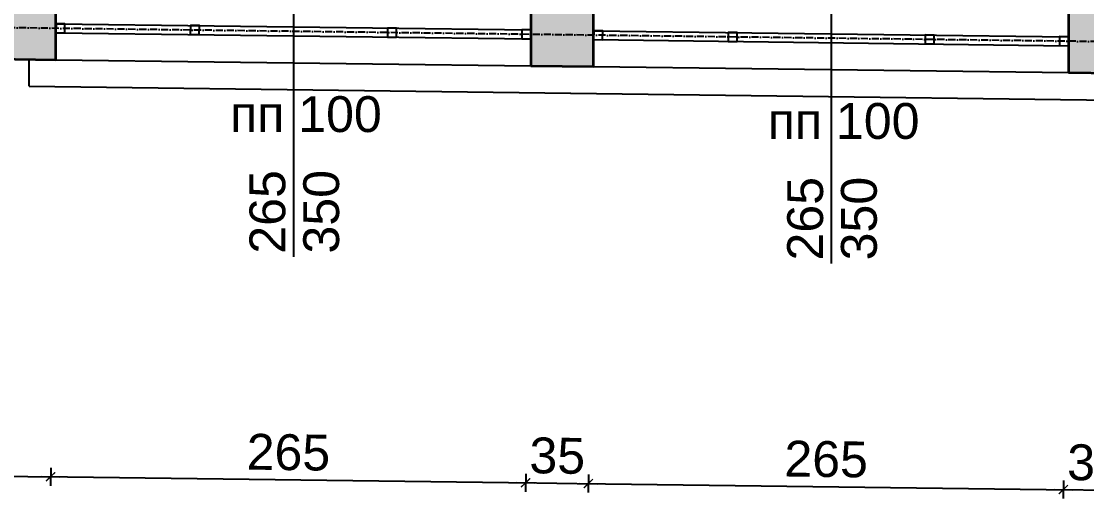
# Model space of a CAD drawing. Header units: inches. Extents: x -72385 to 39588, y -6525 to 66685.
# Drawn here: x -51987 to -51392, y 15038 to 15309 of the extents above; entities that cross this region are included whole.
import ezdxf

# ---------------------------------------------------------------- set-up
doc = ezdxf.new("R2010")
doc.units = ezdxf.units.IN
doc.header["$MEASUREMENT"] = 0
doc.linetypes.add('DashDot', pattern=[0.6, 0.4, -0.1, 0, -0.1])
for name, color, linetype, lineweight in [('Изгледни линии', 253, 'Continuous', 25), ('Надписи коти външни', 252, 'Continuous', 25), ('Надписи прозорци', 252, 'Continuous', 25), ('Оси', 252, 'DashDot', 25), ('Прозорци', 251, 'Continuous', 25), ('Разрезни линии', 7, 'Continuous', 35), ('Щрих стени', 254, 'Continuous', 25)]:
    doc.layers.add(name, color=color, linetype=linetype, lineweight=lineweight)
doc.styles.add('Arial Regular', font='arial.ttf')
doc.styles.get("Standard").update_dxf_attribs({"font": 'arial.ttf'})
doc.dimstyles.new('Annotative', dxfattribs={"dimscale": 0, "dimtxt": 20, "dimasz": 5, "dimexe": 5, "dimexo": 5, "dimgap": 5, "dimtad": 1, "dimdec": 0, "dimzin": 0, "dimdsep": 46, "dimtxsty": 'Standard', "dimblk": 'ARCHTICK', "dimcen": 5, "dimdle": 5, "dimadec": 0, "dimazin": 0, "dimtfac": 1, "dimtdec": 0, "dimtofl": 0, "dimtmove": 0, "dimatfit": 3, "dimldrblk": 'ARCHTICK', "dimfxl": 5, "dimfxlon": 1, "dimtolj": 1, "dimtzin": 0, "dimarcsym": 1})

# ---------------------------------------------------------------- blocks, each defined once
blk = doc.blocks.new('_ArchTick')
at = {"color": 0, "linetype": 'ByBlock', "const_width": 0.15}
blk.add_lwpolyline([(-0.5, -0.5), (0.5, 0.5)], dxfattribs=at)
blk = doc.blocks.new('*D5604')
at = {"layer": 'Defpoints', "color": 0, "ltscale": 50, "transparency": 16777216}
for p in [(-52317.34, 15292.34), (-51967.34, 15287.88), (-51970.3, 15055.4)]:
    blk.add_point(p, dxfattribs=at)
at = {"layer": 'Надписи коти външни', "color": 0, "lineweight": -2, "ltscale": 50, "transparency": 16777216}
for p, q in [((-52320.23, 15064.86), (-52320.36, 15054.86)), ((-52325.3, 15059.92), (-51965.3, 15055.34)), ((-51970.23, 15060.4), (-51970.36, 15050.4))]:
    blk.add_line(p, q, dxfattribs=at)
at = {"layer": 'Надписи коти външни', "color": 0, "lineweight": -2, "ltscale": 50, "transparency": 16777216, "xscale": 5, "yscale": 5, "zscale": 5}
for p, rotation in [((-52320.3, 15059.86), 179.2706286525474), ((-51970.3, 15055.4), 359.2706286525474)]:
    blk.add_blockref('_ArchTick', p, dxfattribs=dict(at, rotation=rotation))
at = {"layer": 'Надписи коти външни', "color": 0, "ltscale": 50, "transparency": 16777216, "insert": (-52145.1, 15072.85), "char_height": 20, "attachment_point": 5, "rotation": 359.27063}
blk.add_mtext('\\A1;350', dxfattribs=at)
blk = doc.blocks.new('*D5603')
at = {"layer": 'Defpoints', "color": 0, "ltscale": 50, "transparency": 16777216}
for p in [(-51967.34, 15287.88), (-51702.34, 15284.51), (-51705.3, 15052.03)]:
    blk.add_point(p, dxfattribs=at)
at = {"layer": 'Надписи коти външни', "color": 0, "lineweight": -2, "ltscale": 50, "transparency": 16777216}
for p, q in [((-51970.23, 15060.4), (-51970.36, 15050.4)), ((-51705.23, 15057.03), (-51705.36, 15047.03)), ((-51975.3, 15055.47), (-51700.3, 15051.97))]:
    blk.add_line(p, q, dxfattribs=at)
at = {"layer": 'Надписи коти външни', "color": 0, "lineweight": -2, "ltscale": 50, "transparency": 16777216, "xscale": 5, "yscale": 5, "zscale": 5}
for p, rotation in [((-51970.3, 15055.4), 179.2706286525478), ((-51705.3, 15052.03), 359.2706286525477)]:
    blk.add_blockref('_ArchTick', p, dxfattribs=dict(at, rotation=rotation))
at = {"layer": 'Надписи коти външни', "color": 0, "ltscale": 50, "transparency": 16777216, "insert": (-51837.6, 15068.93), "char_height": 20, "attachment_point": 5, "rotation": 359.27063}
blk.add_mtext('\\A1;265', dxfattribs=at)
blk = doc.blocks.new('*D5602')
at = {"layer": 'Defpoints', "color": 0, "ltscale": 50, "transparency": 16777216}
for p in [(-51702.34, 15284.51), (-51667.34, 15284.07), (-51670.3, 15051.58)]:
    blk.add_point(p, dxfattribs=at)
at = {"layer": 'Надписи коти външни', "color": 0, "lineweight": -2, "ltscale": 50, "transparency": 16777216}
for p, q in [((-51705.23, 15057.03), (-51705.36, 15047.03)), ((-51670.23, 15056.58), (-51670.36, 15046.59)), ((-51710.3, 15052.09), (-51665.3, 15051.52))]:
    blk.add_line(p, q, dxfattribs=at)
at = {"layer": 'Надписи коти външни', "color": 0, "lineweight": -2, "ltscale": 50, "transparency": 16777216, "xscale": 5, "yscale": 5, "zscale": 5}
for p, rotation in [((-51705.3, 15052.03), 179.2706286525463), ((-51670.3, 15051.58), 359.2706286525462)]:
    blk.add_blockref('_ArchTick', p, dxfattribs=dict(at, rotation=rotation))
at = {"layer": 'Надписи коти външни', "color": 0, "ltscale": 50, "transparency": 16777216, "insert": (-51687.6, 15067.02), "char_height": 20, "attachment_point": 5, "rotation": 359.27063}
blk.add_mtext('\\A1;35', dxfattribs=at)
blk = doc.blocks.new('*D5601')
at = {"layer": 'Defpoints', "color": 0, "ltscale": 50, "transparency": 16777216}
for p in [(-51667.34, 15284.07), (-51402.34, 15280.69), (-51405.3, 15048.21)]:
    blk.add_point(p, dxfattribs=at)
at = {"layer": 'Надписи коти външни', "color": 0, "lineweight": -2, "ltscale": 50, "transparency": 16777216}
for p, q in [((-51670.23, 15056.58), (-51670.36, 15046.59)), ((-51675.3, 15051.65), (-51400.3, 15048.15)), ((-51405.23, 15053.21), (-51405.36, 15043.21))]:
    blk.add_line(p, q, dxfattribs=at)
at = {"layer": 'Надписи коти външни', "color": 0, "lineweight": -2, "ltscale": 50, "transparency": 16777216, "xscale": 5, "yscale": 5, "zscale": 5}
for p, rotation in [((-51670.3, 15051.58), 179.2706286525471), ((-51405.3, 15048.21), 359.2706286525471)]:
    blk.add_blockref('_ArchTick', p, dxfattribs=dict(at, rotation=rotation))
at = {"layer": 'Надписи коти външни', "color": 0, "ltscale": 50, "transparency": 16777216, "insert": (-51537.6, 15065.11), "char_height": 20, "attachment_point": 5, "rotation": 359.27063}
blk.add_mtext('\\A1;265', dxfattribs=at)
blk = doc.blocks.new('*D5600')
at = {"layer": 'Defpoints', "color": 0, "ltscale": 50, "transparency": 16777216}
for p in [(-51402.34, 15280.69), (-51367.34, 15280.25), (-51370.3, 15047.77)]:
    blk.add_point(p, dxfattribs=at)
at = {"layer": 'Надписи коти външни', "color": 0, "lineweight": -2, "ltscale": 50, "transparency": 16777216}
for p, q in [((-51405.23, 15053.21), (-51405.36, 15043.21)), ((-51370.23, 15052.77), (-51370.36, 15042.77)), ((-51410.3, 15048.27), (-51365.3, 15047.7))]:
    blk.add_line(p, q, dxfattribs=at)
at = {"layer": 'Надписи коти външни', "color": 0, "lineweight": -2, "ltscale": 50, "transparency": 16777216, "xscale": 5, "yscale": 5, "zscale": 5}
for p, rotation in [((-51405.3, 15048.21), 179.270628652552), ((-51370.3, 15047.77), 359.270628652552)]:
    blk.add_blockref('_ArchTick', p, dxfattribs=dict(at, rotation=rotation))
at = {"layer": 'Надписи коти външни', "color": 0, "ltscale": 50, "transparency": 16777216, "insert": (-51387.6, 15063.21), "char_height": 20, "attachment_point": 5, "rotation": 359.27063}
blk.add_mtext('\\A1;35', dxfattribs=at)
blk = doc.blocks.new('*D5506')
at = {"layer": 'Defpoints', "color": 0, "ltscale": 50, "transparency": 16777216}
for p in [(-52317.34, 15292.34), (-40222.34, 15138.36), (-40226.57, 14805.89)]:
    blk.add_point(p, dxfattribs=at)
at = {"layer": 'Надписи коти външни', "color": 0, "lineweight": -2, "ltscale": 50, "transparency": 16777216}
for p, q in [((-52321.51, 14964.87), (-52321.63, 14954.87)), ((-52326.57, 14959.93), (-40221.57, 14805.83)), ((-40226.51, 14810.89), (-40226.63, 14800.89))]:
    blk.add_line(p, q, dxfattribs=at)
at = {"layer": 'Надписи коти външни', "color": 0, "lineweight": -2, "ltscale": 50, "transparency": 16777216, "xscale": 5, "yscale": 5, "zscale": 5}
for p, rotation in [((-52321.57, 14959.87), 179.2706286525472), ((-40226.57, 14805.89), 359.2706286525473)]:
    blk.add_blockref('_ArchTick', p, dxfattribs=dict(at, rotation=rotation))
at = {"layer": 'Надписи коти външни', "color": 0, "ltscale": 50, "transparency": 16777216, "insert": (-46273.88, 14898.09), "char_height": 20, "attachment_point": 5, "rotation": 359.27063}
blk.add_mtext('\\A1;12095', dxfattribs=at)

msp = doc.modelspace()

# ---------------------------------------------------------------- hatches: boundary and pattern name
at = {"layer": 'Щрих стени', "ltscale": 10}
h = msp.add_hatch(color=256, dxfattribs=at)
h.dxf.hatch_style = 1
h.paths.add_polyline_path([(-52272.34, 17091.91), (-52102.34, 17089.75), (-52102.34, 17054.75), (-52072.34, 17054.36), (-52072.34, 17089.37), (-51747.34, 17085.23), (-51747.34, 17050.23), (-51717.34, 17049.85), (-51717.34, 17084.85), (-51702.34, 17084.66), (-51702.34, 17104.66), (-51802.34, 17105.93), (-51802.34, 17120.93), (-52317.34, 17127.49), (-52317.34, 16319.92), (-52282.34, 16319.48), (-52282.34, 16554.5), (-52272.34, 16554.37)])
h.paths.add_polyline_path([(-52062.34, 16919.23), (-52072.34, 16919.35), (-52072.34, 16964.36), (-52102.34, 16964.74), (-52102.34, 16177.18), (-52072.34, 16176.79), (-52072.34, 16889.35), (-52062.34, 16889.22)])
h.paths.add_polyline_path([(-51677.34, 16914.33), (-51687.34, 16914.45), (-51687.34, 16929.45), (-51717.34, 16929.84), (-51717.34, 16959.84), (-51747.34, 16960.22), (-51747.34, 16915.22), (-51962.34, 16917.95), (-51962.34, 16887.95), (-51677.34, 16884.32)])
h.paths.add_polyline_path([(-51367.34, 17115.4), (-51612.34, 17118.51), (-51612.34, 17083.51), (-51397.34, 17080.77), (-51397.34, 16538.23), (-51404.84, 16538.33), (-51404.84, 16458.32), (-51397.34, 16458.22), (-51397.34, 16043.19), (-51547.34, 16045.1), (-51547.34, 16395.13), (-51577.34, 16395.51), (-51577.34, 16045.48), (-51592.34, 16045.67), (-51592.34, 16015.67), (-51397.34, 16013.19), (-51397.34, 15938.18), (-51399.84, 15938.21), (-51399.84, 15858.21), (-51367.34, 15857.79), (-51337.34, 15857.41), (-51337.34, 15892.41), (-51367.34, 15892.8), (-51367.34, 16502.85), (-51337.31, 16502.46), (-51337.31, 16537.47), (-51367.34, 16537.85)])
h.paths.add_polyline_path([(-51547.34, 16912.67), (-51577.34, 16913.05), (-51577.34, 16495.52), (-51547.34, 16495.14)], flags=17)
h.paths.add_polyline_path([(-51692.34, 16046.95), (-52072.34, 16051.78), (-52072.34, 16076.79), (-52102.34, 16077.17), (-52102.34, 16052.17), (-52317.34, 16054.9), (-52317.34, 16019.9), (-52282.34, 16019.45), (-52282.34, 16024.45), (-51747.34, 16017.64), (-51747.34, 15905.13), (-51717.34, 15904.75), (-51717.34, 16017.26), (-51692.34, 16016.94)])
h.paths.add_polyline_path([(-51597.34, 15695.71), (-51717.34, 15697.24), (-51717.34, 15804.74), (-51747.34, 15805.13), (-51747.34, 15697.62), (-52282.34, 15704.43), (-52282.34, 15754.45), (-52317.34, 15754.9), (-52317.34, 15292.34), (-51967.34, 15287.88), (-51967.34, 15322.89), (-51969.84, 15322.92), (-51969.84, 15402.93), (-51699.84, 15399.49), (-51699.84, 15394.49), (-51669.84, 15394.11), (-51669.84, 15429.11), (-51999.84, 15433.31), (-51999.84, 15323.3), (-52282.34, 15326.9), (-52282.34, 15674.43), (-51597.34, 15665.71)])
h.paths.add_polyline_path([(-51367.34, 15707.78), (-51397.34, 15708.16), (-51397.34, 15693.16), (-51497.34, 15694.44), (-51497.34, 15664.43), (-51397.34, 15663.16), (-51397.34, 15350.63), (-51402.34, 15350.7), (-51402.34, 15280.69), (-51367.34, 15280.25)])
h.paths.add_polyline_path([(-51667.34, 15319.07), (-51669.84, 15319.1), (-51669.84, 15324.1), (-51699.84, 15324.48), (-51699.84, 15319.48), (-51702.34, 15319.51), (-51702.34, 15284.51), (-51667.34, 15284.07)])

# ---------------------------------------------------------------- linework, layer by layer
at = {"layer": 'Изгледни линии', "ltscale": 50}
for p, q in [((-51982.34, 15273.07), (-51982.34, 15288.08)), ((-51967.34, 15287.88), (-51702.34, 15284.51)), ((-51667.34, 15284.07), (-51402.34, 15280.69)), ((-51982.34, 15273.07), (-47487.34, 15215.85))]:
    msp.add_line(p, q, dxfattribs=at)
at = {"layer": 'Надписи прозорци', "ltscale": 50}
for p, q in [((-51834.84, 15321.2), (-51834.84, 15178.05)), ((-51534.84, 15317.38), (-51534.84, 15174.23))]:
    msp.add_line(p, q, dxfattribs=at)
at = {"layer": 'Оси', "ltscale": 10}
msp.add_line((-39839.84, 15151), (-52699.84, 15314.71), dxfattribs=at)
at = {"layer": 'Прозорци', "ltscale": 50}
for p, q in [((-51967.34, 15307.89), (-51702.34, 15304.51)), ((-51967.34, 15302.89), (-51702.34, 15299.51)), ((-51667.34, 15304.07), (-51402.34, 15300.69)), ((-51667.34, 15299.07), (-51402.34, 15295.69))]:
    msp.add_line(p, q, dxfattribs=at)
for points in [[(-51967.34, 15302.89), (-51962.34, 15302.82), (-51962.27, 15307.82), (-51967.27, 15307.89), (-51967.34, 15302.89)], [(-51892.35, 15301.93), (-51887.35, 15301.87), (-51887.29, 15306.87), (-51892.29, 15306.93), (-51892.35, 15301.93)], [(-51782.39, 15300.53), (-51777.39, 15300.47), (-51777.33, 15305.47), (-51782.32, 15305.53), (-51782.39, 15300.53)], [(-51707.4, 15299.58), (-51702.4, 15299.52), (-51702.34, 15304.52), (-51707.34, 15304.58), (-51707.4, 15299.58)], [(-51667.34, 15299.07), (-51662.34, 15299), (-51662.27, 15304), (-51667.27, 15304.07), (-51667.34, 15299.07)], [(-51592.35, 15298.11), (-51587.35, 15298.05), (-51587.29, 15303.05), (-51592.29, 15303.11), (-51592.35, 15298.11)], [(-51482.39, 15296.71), (-51477.39, 15296.65), (-51477.33, 15301.65), (-51482.32, 15301.71), (-51482.39, 15296.71)], [(-51407.4, 15295.76), (-51402.4, 15295.7), (-51402.34, 15300.7), (-51407.34, 15300.76), (-51407.4, 15295.76)]]:
    msp.add_lwpolyline(points, dxfattribs=at)
at = {"layer": 'Разрезни линии', "ltscale": 50}
for p, q in [((-51402.34, 15350.7), (-51402.34, 15280.69)), ((-51967.34, 15287.88), (-51967.34, 15322.89)), ((-51702.34, 15319.51), (-51702.34, 15284.51)), ((-51667.34, 15284.07), (-51667.34, 15319.07)), ((-52317.34, 15292.34), (-51967.34, 15287.88)), ((-51702.34, 15284.51), (-51667.34, 15284.07)), ((-51402.34, 15280.69), (-51367.34, 15280.25))]:
    msp.add_line(p, q, dxfattribs=at)

# ---------------------------------------------------------------- texts
at = {"layer": 'Надписи прозорци', "ltscale": 100, "char_height": 20, "width": 180.4891, "attachment_point": 1, "style": 'Arial Regular'}
for insert in [(-51870.15, 15267.56), (-51570.15, 15263.74)]:
    msp.add_mtext('пп 100', dxfattribs=dict(at, insert=insert))
at = {"layer": 'Надписи прозорци', "ltscale": 100, "char_height": 20, "width": 180.4891, "attachment_point": 3, "rotation": 90, "style": 'Arial Regular'}
for s, insert in [('265', (-51859.35, 15226.34)), ('350', (-51829.35, 15226.42)), ('265', (-51559.35, 15222.52)), ('350', (-51529.35, 15222.6))]:
    msp.add_mtext(s, dxfattribs=dict(at, insert=insert))

# ---------------------------------------------------------------- dimensions: what is measured, and where the dimension line sits
at = {"layer": 'Надписи коти външни', "ltscale": 50}
dim = msp.add_aligned_dim(p1=(-52317.34, 15292.34), p2=(-40222.34, 15138.36), distance=-332.5, text='12095', dimstyle='Annotative', override={"dimscale": 0, "dimtix": 0, "dimtofl": 0, "dimtmove": 0, "dimatfit": 3}, dxfattribs=at)
dim.commit()
dim.dimension.update_dxf_attribs({"geometry": '*D5506', "text_midpoint": (-46273.88, 14898.09)})
for p1, p2, picture, middle in [((-52317.34, 15292.34), (-51967.34, 15287.88), '*D5604', (-52145.1, 15072.85)), ((-51967.34, 15287.88), (-51702.34, 15284.51), '*D5603', (-51837.6, 15068.93)), ((-51667.34, 15284.07), (-51402.34, 15280.69), '*D5601', (-51537.6, 15065.11))]:
    dim = msp.add_aligned_dim(p1=p1, p2=p2, distance=-232.5, dimstyle='Annotative', override={"dimscale": 0, "dimtix": 0, "dimtofl": 0, "dimtmove": 0, "dimatfit": 3}, dxfattribs=at)
    dim.commit()
    dim.dimension.update_dxf_attribs({"geometry": picture, "text_midpoint": middle})
for base, p1, p2, picture, middle in [((-51670.3, 15051.58), (-51702.34, 15284.51), (-51667.34, 15284.07), '*D5602', (-51687.8, 15051.81)), ((-51370.3, 15047.77), (-51402.34, 15280.69), (-51367.34, 15280.25), '*D5600', (-51387.8, 15047.99))]:
    dim = msp.add_linear_dim(base=base, p1=p1, p2=p2, angle=359.27063, dimstyle='Annotative', override={"dimscale": 0, "dimtix": 0, "dimtofl": 0, "dimtmove": 0, "dimatfit": 3}, dxfattribs=at)
    dim.commit()
    dim.dimension.update_dxf_attribs({"geometry": picture, "text_midpoint": middle, "dimtype": 129})

doc.saveas('drawing.dxf')
